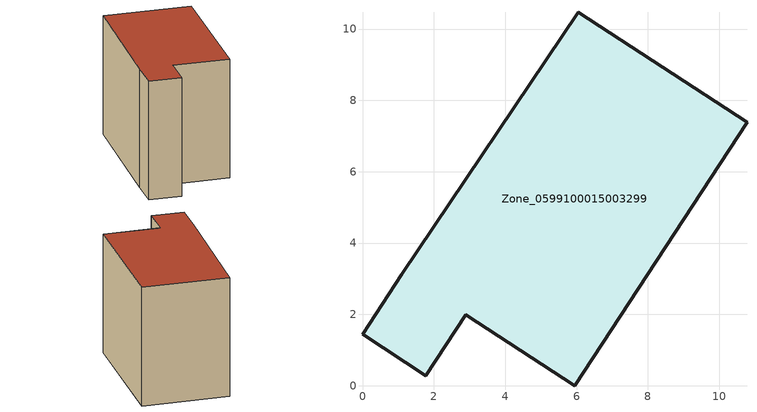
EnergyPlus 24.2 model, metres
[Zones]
Zone_0599100015003299
 floor ground (C_G): 0,1.44 1.1,3.13 6.05,10.47 10.78,7.39 5.95,0 2.9,1.99 1.78,0.28 z0.86
 wall outside (C_F): 1.1,3.13 0,1.44 1.78,0.28 2.9,1.99 5.95,0 10.78,7.39 6.05,10.47 1.1,3.13 z0.86:8.77
 roof outside (C_R): 1.78,0.28 2.9,1.99 5.95,0 10.78,7.39 6.05,10.47 1.1,3.13 0,1.44 z8.77
[BUILDING]
Pand.0599100015003299: North Axis=0; Terrain=City; Loads Convergence Tolerance Value=0.04; Temperature Convergence Tolerance Value=0.4; Solar Distribution=FullExterior; Maximum Number of Warmup Days=25; Minimum Number of Warmup Days=1
[Site:Location]
Rotterdam.The.Hague.AP_ZH_NLD Design_Conditions: Latitude=51.96; Longitude=4.45; Time Zone=1; Elevation=-4.5
[SITE:GROUNDTEMPERATURE:BUILDINGSURFACE]
18, 18, 18, 18, 18, 18, 18, 18, 18, 18, 18, 18
[MATERIAL] Thermal Absorptance=0.9; Solar Absorptance=0.7; Visible Absorptance=0.7
Name | Roughness | Thickness | Conductivity | Density | Specific Heat
G.TI.1965-1974 | MediumSmooth | 0.15 | 0.882353 | 540 | 1210
F.TI.1965-1974 | Rough | 0.3 | 0.697674 | 1920 | 840
R.TI.1965-1974 | MediumRough | 0.2 | 0.232558 | 1500 | 1000
[CONSTRUCTION]
C_G: G.TI.1965-1974
C_F: F.TI.1965-1974
C_R: R.TI.1965-1974
[ZONE]
Zone_0599100015003299: Type=1; Multiplier=1; Ceiling Height=Autocalculate; Volume=Autocalculate; Floor Area=autocalculate; Part of Total Floor Area=Yes
[ZONEINFILTRATION:DESIGNFLOWRATE]
Infil_Zone_0599100015003299: Zone or ZoneList or Space or SpaceList=Zone_0599100015003299; Schedule=AlwaysOn; Design Flow Rate Calculation Method=Flow/Area; Flow Rate per Floor Area=0.003; Constant Term Coefficient=1; Temperature Term Coefficient=0; Velocity Term Coefficient=0; Velocity Squared Term Coefficient=0
[HVACTEMPLATE:ZONE:IDEALLOADSAIRSYSTEM]
Zone_0599100015003299: Maximum Heating Supply Air Temperature=50; Minimum Cooling Supply Air Temperature=13; Maximum Heating Supply Air Humidity Ratio=0.0156; Minimum Cooling Supply Air Humidity Ratio=0.0077; Heating Limit=NoLimit; Cooling Limit=NoLimit; Dehumidification Control Type=ConstantSensibleHeatRatio; Cooling Sensible Heat Ratio=0.7; Dehumidification Setpoint=60; Humidification Control Type=None; Humidification Setpoint=30; Outdoor Air Method=None; Outdoor Air Flow Rate per Person=0.00944; Outdoor Air Flow Rate per Zone Floor Area=0; Outdoor Air Flow Rate per Zone=0; Demand Controlled Ventilation Type=None; Outdoor Air Economizer Type=NoEconomizer; Heat Recovery Type=None; Sensible Heat Recovery Effectiveness=0.7; Latent Heat Recovery Effectiveness=0.65
[ZONECONTROL:THERMOSTAT]
ThermostatControl_Zone_0599100015003299: Zone or ZoneList=Zone_0599100015003299; Control Type Schedule=DualSetpointControlType; Control 1=Thermostat_Zone_0599100015003299; Temperature Difference Between Cutout And Setpoint=0
[THERMOSTATSETPOINT:DUALSETPOINT]
Thermostat_Zone_0599100015003299: Heating Setpoint Temperature Schedule=HeatingSetpoint_Zone_0599100015003299; Cooling Setpoint Temperature Schedule=CoolingSetpoint_Zone_0599100015003299
[SCHEDULE:COMPACT]
HeatingSetpoint_Zone_0599100015003299: Through: 12/31, For: AllDays, Until: 24:00, 21
CoolingSetpoint_Zone_0599100015003299: Through: 12/31, For: AllDays, Until: 24:00, 24
DualSetpointControlType: Through: 12/31, For: AllDays, Until: 24:00, 4
AlwaysOn: Through: 12/31, For: AllDays, Until: 24:00, 1
